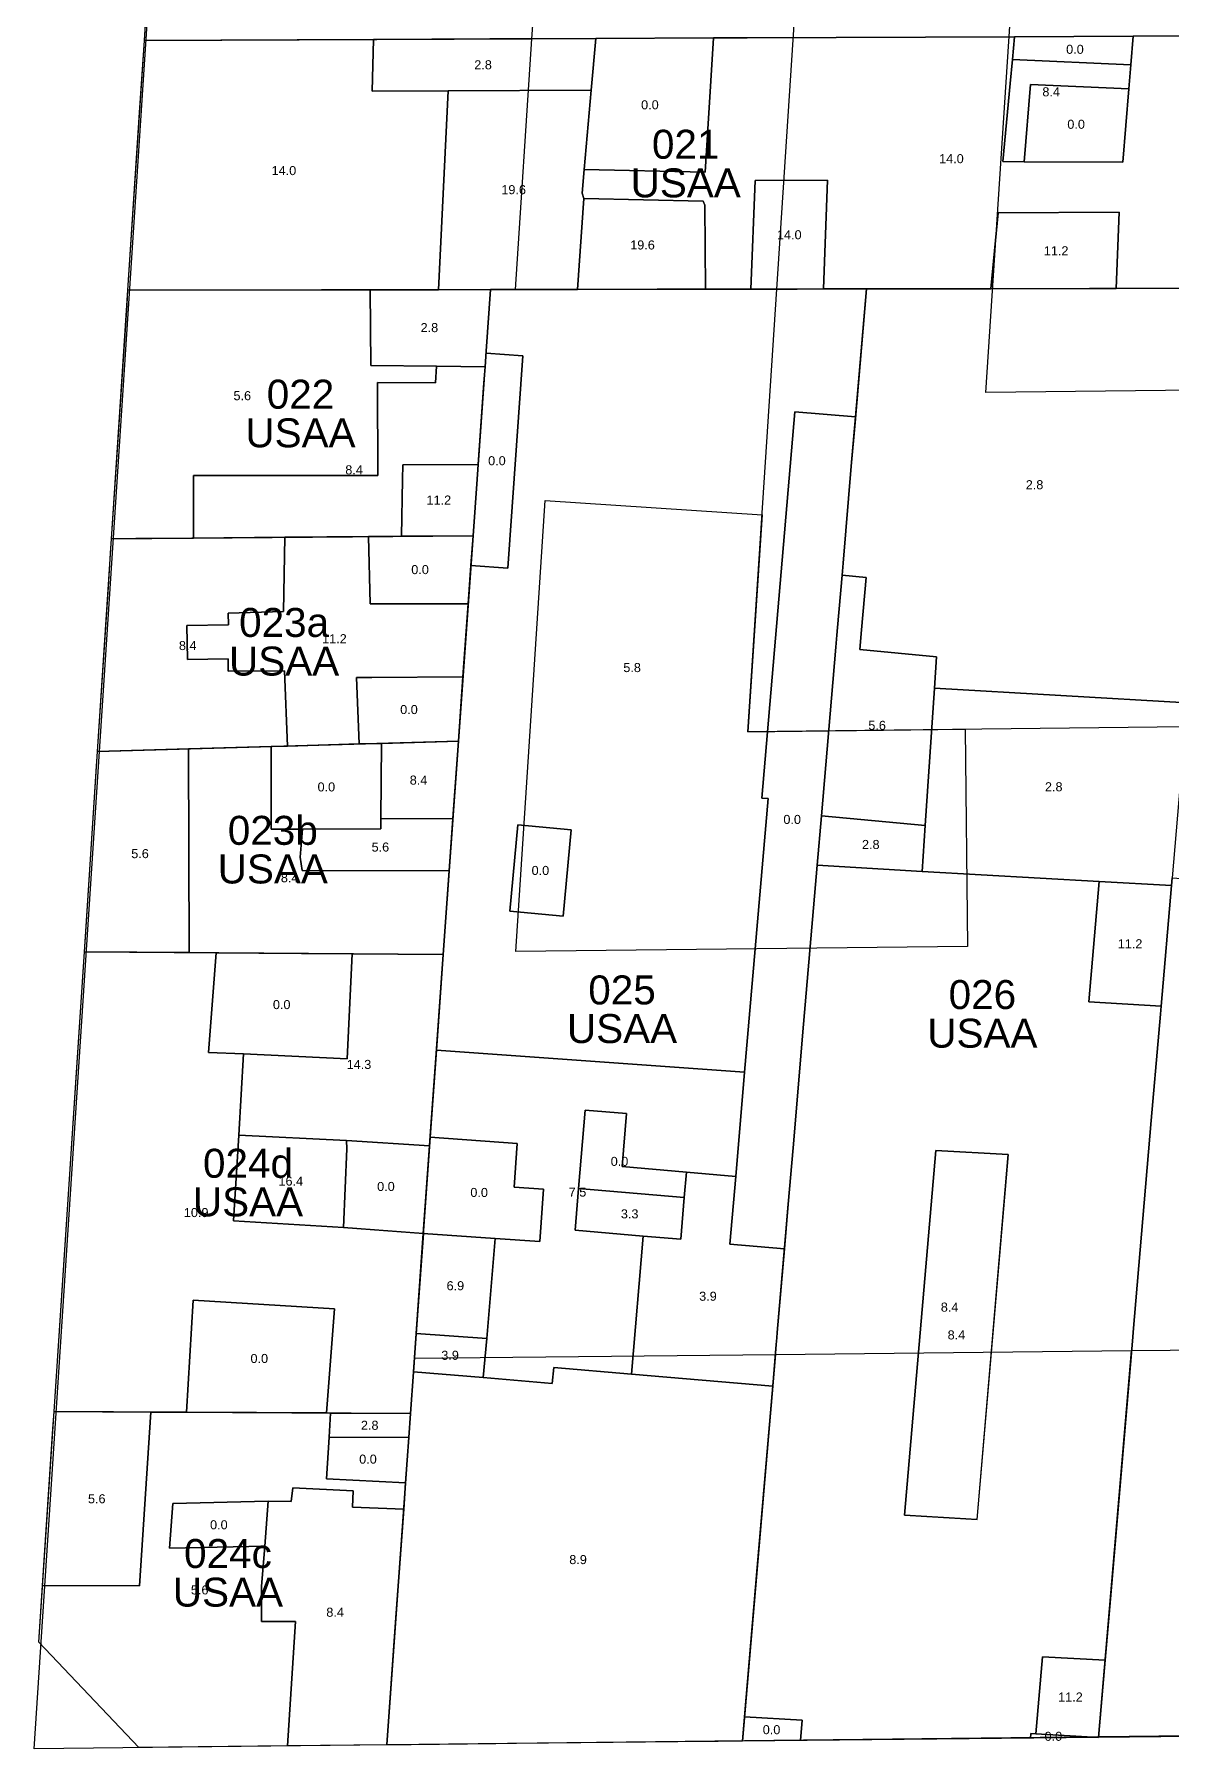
# Model space of a CAD drawing. Header units: metres. Extents: x 6369871 to 6369992, y 6169898 to 6170070.
# Drawn here: x 6369870.7 to 6369917.8, y 6169898.3 to 6169969.3 of the extents above; entities that cross this region are included whole.
import ezdxf
from ezdxf.enums import TextEntityAlignment as Align

# ---------------------------------------------------------------- set-up
doc = ezdxf.new("R2010")
doc.units = ezdxf.units.M
doc.linetypes.add('DASHED', pattern=[10, 5, -5])
for name, color, linetype, true_color in [('banda_minima', 1, 'Continuous', 0xe41a1c), ('ldf', 7, 'Continuous', 0x000000), ('lfi', 141, 'Continuous', 0x3579b1), ('lib', 2, 'Continuous', 0xffd306), ('manzanas', 250, 'Continuous', 0x404040), ('parcelas', 252, 'Continuous', 0x606060), ('parcelas_etiquetas', 252, 'Continuous', 0x606060), ('tejido', 8, 'Continuous', 0x808080), ('Tronera SI', 141, 'Continuous', 0x3579b1)]:
    doc.layers.add(name, color=color, linetype=linetype, true_color=true_color)
doc.styles.add('ArialBold', font='Arial.ttf')

msp = doc.modelspace()

# ---------------------------------------------------------------- linework, layer by layer
at = {"layer": 'banda_minima', "color": 1, "linetype": 'DASHED', "ltscale": 5}
for points in [[(6369891.334, 6169969.108), (6369875.295, 6169969.041), (6369876.66, 6169989.791), (6369892.693, 6169989.769), (6369891.334, 6169969.108)], [(6369874.612, 6169958.692), (6369875.295, 6169969.041), (6369891.333, 6169969.108), (6369890.649, 6169958.722), (6369874.612, 6169958.692)], [(6369873.934, 6169948.4), (6369874.612, 6169958.692), (6369889.631, 6169958.72), (6369888.905, 6169948.528), (6369873.934, 6169948.4)], [(6369873.354, 6169939.591), (6369873.934, 6169948.4), (6369888.905, 6169948.528), (6369888.299, 6169940.02), (6369873.354, 6169939.591)], [(6369872.808, 6169931.297), (6369873.354, 6169939.591), (6369888.299, 6169940.02), (6369887.669, 6169931.182), (6369872.808, 6169931.297)], [(6369871.553, 6169912.255), (6369872.808, 6169931.297), (6369887.669, 6169931.182), (6369886.316, 6169912.179), (6369871.553, 6169912.255)], [(6369885.339, 6169898.451), (6369886.479, 6169914.464), (6369901.43, 6169914.624), (6369900.061, 6169898.608), (6369885.339, 6169898.451)], [(6369914.814, 6169898.764), (6369900.061, 6169898.608), (6369901.43, 6169914.624), (6369916.184, 6169914.78), (6369914.814, 6169898.764)], [(6369914.814, 6169898.764), (6369916.184, 6169914.78), (6369924.193, 6169914.865), (6369922.542, 6169898.846), (6369914.814, 6169898.764)], [(6369870.925, 6169902.713), (6369871.553, 6169912.255), (6369886.316, 6169912.179), (6369885.339, 6169898.451), (6369875.059, 6169898.342), (6369870.925, 6169902.713)]]:
    msp.add_lwpolyline(points, dxfattribs=at)
at = {"layer": 'ldf'}
for points in [[(6369889.631, 6169958.72), (6369889.45, 6169956.174), (6369889.403, 6169955.522), (6369889.356, 6169954.852), (6369889.115, 6169951.47), (6369889.072, 6169950.87), (6369888.905, 6169948.528)], [(6369889.631, 6169958.72), (6369892.966, 6169958.726), (6369893.235, 6169958.726), (6369896.535, 6169958.732), (6369898.532, 6169958.736), (6369899.39, 6169958.737), (6369900.419, 6169958.739), (6369900.814, 6169958.74), (6369902.334, 6169958.742), (6369903.422, 6169958.745), (6369905.203, 6169958.748)], [(6369905.203, 6169958.748), (6369909.346, 6169958.755), (6369910.356, 6169958.757), (6369914.443, 6169958.765), (6369915.546, 6169958.767), (6369919.949, 6169958.775)], [(6369888.905, 6169948.528), (6369888.817, 6169947.289), (6369888.705, 6169945.712), (6369888.489, 6169942.679), (6369888.299, 6169940.02)], [(6369888.299, 6169940.02), (6369888.071, 6169936.811), (6369887.917, 6169934.651), (6369887.669, 6169931.182)], [(6369887.669, 6169931.182), (6369887.392, 6169927.284), (6369887.134, 6169923.67), (6369887.106, 6169923.266), (6369886.847, 6169919.636), (6369886.552, 6169915.493), (6369886.438, 6169913.881), (6369886.316, 6169912.179)]]:
    msp.add_lwpolyline(points, dxfattribs=at)
at = {"layer": 'lfi'}
msp.add_lwpolyline([(6369905.924, 6170026.399), (6369960.799, 6170022.316), (6369952.382, 6169940.995), (6369900.291, 6169940.412), (6369905.924, 6170026.399)], dxfattribs=at)
at = {"layer": 'lib'}
msp.add_lwpolyline([(6369913.899, 6170011.776), (6369950.483, 6170009.054), (6369944.871, 6169954.84), (6369910.144, 6169954.452), (6369913.899, 6170011.776)], dxfattribs=at)
at = {"layer": 'manzanas'}
msp.add_lwpolyline([(6369882, 6170070.267), (6369991.749, 6170062.101), (6369974.916, 6169899.46), (6369870.732, 6169898.294), (6369882, 6170070.267)], dxfattribs=at)
at = {"layer": 'parcelas'}
for points in [[(6369921.142, 6169972.715), (6369920.844, 6169969.232), (6369916.246, 6169969.212), (6369911.335, 6169969.192), (6369900.261, 6169969.145), (6369899.873, 6169969.144), (6369898.871, 6169969.14), (6369893.988, 6169969.119), (6369889.608, 6169969.101), (6369884.777, 6169969.081), (6369875.295, 6169969.041), (6369876.131, 6169981.763)], [(6369874.612, 6169958.692), (6369875.097, 6169966.049), (6369875.229, 6169968.044), (6369875.295, 6169969.041), (6369884.777, 6169969.081), (6369889.608, 6169969.101), (6369893.988, 6169969.119), (6369898.871, 6169969.14), (6369899.873, 6169969.144), (6369900.261, 6169969.145), (6369911.335, 6169969.192), (6369916.246, 6169969.212), (6369920.844, 6169969.232)], [(6369873.934, 6169948.4), (6369873.974, 6169949.001), (6369874.573, 6169958.092), (6369874.612, 6169958.692), (6369884.65, 6169958.711), (6369887.482, 6169958.716), (6369889.631, 6169958.72), (6369889.45, 6169956.174), (6369889.403, 6169955.522), (6369889.356, 6169954.852), (6369889.115, 6169951.47), (6369889.072, 6169950.87), (6369888.905, 6169948.528), (6369885.946, 6169948.503), (6369884.575, 6169948.491), (6369881.105, 6169948.461), (6369877.324, 6169948.429), (6369874.938, 6169948.409), (6369873.934, 6169948.4)], [(6369919.949, 6169958.775), (6369915.546, 6169958.767), (6369914.443, 6169958.765), (6369910.356, 6169958.757), (6369909.346, 6169958.755), (6369905.203, 6169958.748), (6369903.422, 6169958.745), (6369902.334, 6169958.742), (6369900.814, 6169958.74), (6369900.419, 6169958.739), (6369899.39, 6169958.737), (6369898.532, 6169958.736), (6369896.535, 6169958.732), (6369893.235, 6169958.726), (6369892.966, 6169958.726), (6369889.631, 6169958.72), (6369887.482, 6169958.716), (6369884.65, 6169958.711), (6369874.612, 6169958.692)], [(6369885.339, 6169898.451), (6369885.701, 6169903.541), (6369886.034, 6169908.216), (6369886.112, 6169909.306), (6369886.245, 6169911.179), (6369886.316, 6169912.179), (6369886.438, 6169913.881), (6369886.552, 6169915.493), (6369886.847, 6169919.636), (6369887.106, 6169923.266), (6369887.134, 6169923.67), (6369887.392, 6169927.284), (6369887.669, 6169931.182), (6369887.917, 6169934.651), (6369888.071, 6169936.811), (6369888.299, 6169940.02), (6369888.489, 6169942.679), (6369888.705, 6169945.712), (6369888.817, 6169947.289), (6369888.905, 6169948.528), (6369889.072, 6169950.87), (6369889.115, 6169951.47), (6369889.356, 6169954.852), (6369889.403, 6169955.522), (6369889.45, 6169956.174), (6369889.631, 6169958.72), (6369892.966, 6169958.726), (6369893.235, 6169958.726), (6369896.535, 6169958.732), (6369898.532, 6169958.736), (6369899.39, 6169958.737), (6369900.419, 6169958.739), (6369900.814, 6169958.74), (6369902.334, 6169958.742), (6369903.422, 6169958.745), (6369905.203, 6169958.748), (6369904.73, 6169953.211), (6369904.575, 6169951.408), (6369904.232, 6169947.395), (6369904.19, 6169946.896), (6369904.005, 6169944.73), (6369903.977, 6169944.405), (6369903.934, 6169943.908), (6369903.338, 6169936.931), (6369903.163, 6169934.877), (6369902.6, 6169928.298), (6369902.162, 6169923.174), (6369901.962, 6169920.84), (6369901.851, 6169919.536), (6369901.508, 6169915.525), (6369901.489, 6169915.306), (6369901.465, 6169915.027), (6369901.361, 6169913.806), (6369900.676, 6169905.803), (6369900.147, 6169899.61), (6369900.061, 6169898.608), (6369899.056, 6169898.598), (6369895.54, 6169898.56), (6369891.566, 6169898.517), (6369889.855, 6169898.499), (6369886.342, 6169898.461), (6369885.339, 6169898.451)], [(6369912, 6169898.734), (6369902.473, 6169898.634), (6369900.061, 6169898.608), (6369900.147, 6169899.61), (6369900.676, 6169905.803), (6369901.361, 6169913.806), (6369901.465, 6169915.027), (6369901.489, 6169915.306), (6369901.508, 6169915.525), (6369901.851, 6169919.536), (6369901.962, 6169920.84), (6369902.162, 6169923.174), (6369902.6, 6169928.298), (6369903.163, 6169934.877), (6369903.338, 6169936.931), (6369903.934, 6169943.908), (6369903.977, 6169944.405), (6369904.005, 6169944.73), (6369904.19, 6169946.896), (6369904.232, 6169947.395), (6369904.575, 6169951.408), (6369904.73, 6169953.211), (6369905.203, 6169958.748), (6369909.346, 6169958.755), (6369910.356, 6169958.757), (6369914.443, 6169958.765), (6369915.546, 6169958.767), (6369919.949, 6169958.775)], [(6369873.354, 6169939.591), (6369873.393, 6169940.192), (6369873.802, 6169946.399), (6369873.895, 6169947.799), (6369873.934, 6169948.4), (6369874.938, 6169948.409), (6369877.324, 6169948.429), (6369881.105, 6169948.461), (6369884.575, 6169948.491), (6369885.946, 6169948.503), (6369888.905, 6169948.528), (6369888.817, 6169947.289), (6369888.705, 6169945.712), (6369888.489, 6169942.679), (6369888.299, 6169940.02), (6369885.11, 6169939.928), (6369884.19, 6169939.902), (6369881.22, 6169939.817), (6369880.54, 6169939.797), (6369877.121, 6169939.699), (6369873.354, 6169939.591)], [(6369872.808, 6169931.297), (6369872.847, 6169931.897), (6369873.315, 6169938.989), (6369873.354, 6169939.591), (6369877.121, 6169939.699), (6369880.54, 6169939.797), (6369881.22, 6169939.817), (6369884.19, 6169939.902), (6369885.11, 6169939.928), (6369888.299, 6169940.02), (6369888.071, 6169936.811), (6369887.917, 6169934.651), (6369887.669, 6169931.182), (6369883.906, 6169931.211), (6369881.806, 6169931.228), (6369878.264, 6169931.255), (6369877.154, 6169931.263), (6369872.808, 6169931.297)], [(6369917.86, 6169934.359), (6369917.832, 6169934.035), (6369917.406, 6169929.05), (6369917.377, 6169928.718), (6369917.309, 6169927.923), (6369917, 6169924.314), (6369916.25, 6169915.548), (6369916.232, 6169915.34), (6369915.305, 6169904.504), (6369915.087, 6169901.955), (6369914.814, 6169898.764), (6369912, 6169898.734)], [(6369914.814, 6169898.764), (6369915.087, 6169901.955), (6369915.305, 6169904.504), (6369916.232, 6169915.34), (6369916.25, 6169915.548), (6369917, 6169924.314), (6369917.309, 6169927.923), (6369917.377, 6169928.718), (6369917.406, 6169929.05), (6369917.832, 6169934.035), (6369917.86, 6169934.359), (6369922.306, 6169934.046), (6369922.849, 6169934.008), (6369926.142, 6169933.776), (6369925.23, 6169924.923), (6369924.423, 6169917.096), (6369922.542, 6169898.846), (6369914.814, 6169898.764)], [(6369871.553, 6169912.255), (6369871.882, 6169917.255), (6369872.478, 6169926.299), (6369872.808, 6169931.297), (6369877.154, 6169931.263), (6369878.264, 6169931.255), (6369881.806, 6169931.228), (6369883.906, 6169931.211), (6369887.669, 6169931.182), (6369887.392, 6169927.284), (6369887.134, 6169923.67), (6369887.106, 6169923.266), (6369886.847, 6169919.636), (6369886.552, 6169915.493), (6369886.438, 6169913.881), (6369886.316, 6169912.179), (6369883.002, 6169912.196), (6369882.833, 6169912.197), (6369877.037, 6169912.227), (6369875.561, 6169912.234), (6369871.553, 6169912.255)], [(6369871.079, 6169905.056), (6369871.506, 6169911.544), (6369871.553, 6169912.255), (6369875.561, 6169912.234), (6369877.037, 6169912.227), (6369882.833, 6169912.197), (6369883.002, 6169912.196), (6369886.316, 6169912.179), (6369886.245, 6169911.179), (6369886.112, 6169909.306), (6369886.034, 6169908.216), (6369885.701, 6169903.541), (6369885.339, 6169898.451), (6369881.22, 6169898.407), (6369875.059, 6169898.342), (6369870.925, 6169902.713), (6369871.079, 6169905.056)]]:
    msp.add_lwpolyline(points, dxfattribs=at)
at = {"layer": 'tejido'}
for points in [[(6369921.142, 6169972.715), (6369920.844, 6169969.232), (6369916.246, 6169969.212), (6369911.335, 6169969.192), (6369900.261, 6169969.145), (6369899.873, 6169969.144), (6369898.871, 6169969.14), (6369893.988, 6169969.119), (6369889.608, 6169969.101), (6369884.777, 6169969.081), (6369875.295, 6169969.041), (6369876.131, 6169981.764)], [(6369919.949, 6169958.775), (6369915.546, 6169958.767), (6369915.675, 6169961.922), (6369910.654, 6169961.898), (6369910.356, 6169958.757), (6369909.346, 6169958.755), (6369905.203, 6169958.748), (6369903.422, 6169958.745), (6369903.591, 6169963.246), (6369900.589, 6169963.24), (6369900.419, 6169958.739), (6369899.39, 6169958.737), (6369898.532, 6169958.736), (6369898.511, 6169962.212), (6369898.443, 6169962.384), (6369893.493, 6169962.499), (6369893.427, 6169962.72), (6369893.514, 6169963.7), (6369898.52, 6169963.583), (6369898.871, 6169969.14), (6369899.873, 6169969.144), (6369900.261, 6169969.145), (6369911.335, 6169969.192)], [(6369911.335, 6169969.192), (6369911.248, 6169968.254), (6369911.155, 6169967.257), (6369910.853, 6169964.021), (6369911.739, 6169964.016), (6369915.815, 6169963.994), (6369916.066, 6169967.035), (6369916.149, 6169968.033), (6369916.246, 6169969.212), (6369920.844, 6169969.232)], [(6369916.246, 6169969.212), (6369916.149, 6169968.033), (6369911.248, 6169968.254), (6369911.335, 6169969.192), (6369916.246, 6169969.212)], [(6369884.777, 6169969.081), (6369884.728, 6169966.933), (6369887.87, 6169966.948), (6369887.482, 6169958.716), (6369884.65, 6169958.711), (6369874.612, 6169958.692), (6369875.097, 6169966.049), (6369875.229, 6169968.044), (6369875.295, 6169969.041), (6369884.777, 6169969.081)], [(6369893.988, 6169969.119), (6369893.8, 6169966.975), (6369887.87, 6169966.948), (6369884.728, 6169966.933), (6369884.777, 6169969.081), (6369889.608, 6169969.101), (6369893.988, 6169969.119)], [(6369898.871, 6169969.14), (6369898.52, 6169963.583), (6369893.514, 6169963.7), (6369893.8, 6169966.975), (6369893.988, 6169969.119), (6369898.871, 6169969.14)], [(6369916.149, 6169968.033), (6369916.066, 6169967.035), (6369911.993, 6169967.219), (6369911.739, 6169964.016), (6369910.853, 6169964.021), (6369911.155, 6169967.257), (6369911.248, 6169968.254), (6369916.149, 6169968.033)], [(6369916.066, 6169967.035), (6369915.815, 6169963.994), (6369911.739, 6169964.016), (6369911.993, 6169967.219), (6369916.066, 6169967.035)], [(6369893.8, 6169966.975), (6369893.514, 6169963.7), (6369893.427, 6169962.72), (6369893.493, 6169962.499), (6369893.235, 6169958.726), (6369892.966, 6169958.726), (6369889.631, 6169958.72), (6369887.482, 6169958.716), (6369887.87, 6169966.948), (6369893.8, 6169966.975)], [(6369903.422, 6169958.745), (6369902.334, 6169958.742), (6369900.814, 6169958.74), (6369900.419, 6169958.739), (6369900.589, 6169963.24), (6369903.591, 6169963.246), (6369903.422, 6169958.745)], [(6369898.532, 6169958.736), (6369896.535, 6169958.732), (6369893.235, 6169958.726), (6369893.493, 6169962.499), (6369898.443, 6169962.384), (6369898.511, 6169962.212), (6369898.532, 6169958.736)], [(6369915.546, 6169958.767), (6369914.443, 6169958.765), (6369910.356, 6169958.757), (6369910.654, 6169961.898), (6369915.675, 6169961.922), (6369915.546, 6169958.767)], [(6369884.65, 6169958.711), (6369884.674, 6169955.576), (6369887.399, 6169955.545), (6369887.351, 6169954.863), (6369884.943, 6169954.876), (6369884.966, 6169951.018), (6369877.322, 6169951.017), (6369877.324, 6169948.429), (6369874.938, 6169948.409), (6369873.934, 6169948.4), (6369873.974, 6169949.001), (6369874.573, 6169958.092), (6369874.612, 6169958.692), (6369884.65, 6169958.711)], [(6369887.482, 6169958.716), (6369889.631, 6169958.72), (6369889.45, 6169956.174), (6369889.403, 6169955.522), (6369887.399, 6169955.545), (6369884.674, 6169955.576), (6369884.65, 6169958.711), (6369887.482, 6169958.716)], [(6369905.203, 6169958.748), (6369904.751, 6169953.449), (6369902.24, 6169953.663), (6369900.873, 6169937.663), (6369901.124, 6169937.641), (6369900.155, 6169926.309), (6369887.387, 6169927.218), (6369887.669, 6169931.182), (6369887.917, 6169934.651), (6369888.071, 6169936.812), (6369888.299, 6169940.02), (6369888.489, 6169942.679), (6369888.705, 6169945.713), (6369888.817, 6169947.289), (6369890.347, 6169947.18), (6369890.973, 6169955.979), (6369889.443, 6169956.087), (6369889.45, 6169956.174), (6369889.631, 6169958.72), (6369892.966, 6169958.726), (6369893.235, 6169958.726), (6369896.535, 6169958.732), (6369898.532, 6169958.736), (6369899.39, 6169958.737), (6369900.419, 6169958.739), (6369900.814, 6169958.74), (6369902.334, 6169958.742), (6369903.422, 6169958.745), (6369905.203, 6169958.748)], [(6369910.356, 6169958.758), (6369914.443, 6169958.765), (6369915.546, 6169958.767), (6369919.949, 6169958.775), (6369919.884, 6169958.005), (6369919.472, 6169953.193), (6369919.388, 6169952.201), (6369918.481, 6169941.612), (6369908.017, 6169942.212), (6369908.104, 6169943.514), (6369904.931, 6169943.813), (6369905.001, 6169944.632), (6369905.185, 6169946.803), (6369904.19, 6169946.896), (6369904.233, 6169947.395), (6369904.575, 6169951.408), (6369904.751, 6169953.449), (6369905.203, 6169958.748), (6369909.346, 6169958.755), (6369910.356, 6169958.758)], [(6369888.817, 6169947.289), (6369888.905, 6169948.528), (6369889.072, 6169950.87), (6369889.115, 6169951.47), (6369889.356, 6169954.852), (6369889.403, 6169955.522), (6369889.443, 6169956.088), (6369890.972, 6169955.979), (6369890.346, 6169947.18), (6369888.817, 6169947.289)], [(6369889.403, 6169955.522), (6369889.356, 6169954.852), (6369889.115, 6169951.47), (6369885.993, 6169951.457), (6369885.984, 6169950.858), (6369885.946, 6169948.503), (6369884.575, 6169948.491), (6369881.105, 6169948.461), (6369877.324, 6169948.429), (6369877.322, 6169951.017), (6369884.966, 6169951.018), (6369884.943, 6169954.876), (6369887.351, 6169954.863), (6369887.399, 6169955.545), (6369889.403, 6169955.522)], [(6369904.751, 6169953.449), (6369904.575, 6169951.408), (6369904.233, 6169947.395), (6369904.19, 6169946.896), (6369904.005, 6169944.73), (6369903.977, 6169944.406), (6369903.934, 6169943.908), (6369903.338, 6169936.931), (6369903.163, 6169934.877), (6369902.6, 6169928.299), (6369902.162, 6169923.175), (6369901.962, 6169920.84), (6369901.805, 6169918.996), (6369899.547, 6169919.189), (6369899.787, 6169921.996), (6369900.155, 6169926.309), (6369901.124, 6169937.641), (6369900.873, 6169937.663), (6369902.24, 6169953.663), (6369904.751, 6169953.449)], [(6369889.115, 6169951.47), (6369889.072, 6169950.87), (6369888.905, 6169948.528), (6369885.946, 6169948.503), (6369885.984, 6169950.858), (6369885.993, 6169951.457), (6369889.115, 6169951.47)], [(6369877.324, 6169948.429), (6369881.105, 6169948.461), (6369881.054, 6169945.392), (6369878.76, 6169945.32), (6369878.777, 6169944.84), (6369877.047, 6169944.805), (6369877.077, 6169943.405), (6369878.757, 6169943.429), (6369878.764, 6169942.919), (6369881.1, 6169942.934), (6369881.22, 6169939.817), (6369880.54, 6169939.797), (6369877.121, 6169939.699), (6369873.354, 6169939.591), (6369873.393, 6169940.192), (6369873.802, 6169946.399), (6369873.895, 6169947.799), (6369873.934, 6169948.4), (6369874.938, 6169948.409), (6369877.324, 6169948.429)], [(6369884.575, 6169948.491), (6369884.645, 6169945.706), (6369888.705, 6169945.712), (6369888.489, 6169942.679), (6369884.72, 6169942.656), (6369884.08, 6169942.656), (6369884.19, 6169939.902), (6369881.22, 6169939.817), (6369881.1, 6169942.934), (6369878.764, 6169942.919), (6369878.757, 6169943.429), (6369877.077, 6169943.405), (6369877.047, 6169944.805), (6369878.777, 6169944.84), (6369878.76, 6169945.32), (6369881.054, 6169945.392), (6369881.105, 6169948.461), (6369884.575, 6169948.491)], [(6369885.946, 6169948.503), (6369888.905, 6169948.528), (6369888.817, 6169947.289), (6369888.705, 6169945.712), (6369884.645, 6169945.706), (6369884.575, 6169948.491), (6369885.946, 6169948.503)], [(6369908.017, 6169942.212), (6369907.636, 6169936.526), (6369903.338, 6169936.931), (6369903.934, 6169943.908), (6369903.977, 6169944.405), (6369904.005, 6169944.73), (6369904.19, 6169946.896), (6369905.185, 6169946.803), (6369905.001, 6169944.632), (6369904.931, 6169943.813), (6369908.104, 6169943.514), (6369908.017, 6169942.212)], [(6369888.489, 6169942.679), (6369888.299, 6169940.02), (6369885.11, 6169939.928), (6369884.19, 6169939.902), (6369884.08, 6169942.656), (6369884.72, 6169942.656), (6369888.489, 6169942.679)], [(6369918.481, 6169941.612), (6369918.457, 6169941.335), (6369917.86, 6169934.359), (6369917.832, 6169934.035), (6369914.835, 6169934.207), (6369907.509, 6169934.628), (6369907.636, 6169936.526), (6369908.017, 6169942.212), (6369918.481, 6169941.612)], [(6369877.154, 6169931.263), (6369872.808, 6169931.297), (6369872.847, 6169931.897), (6369873.315, 6169938.989), (6369873.354, 6169939.591), (6369877.121, 6169939.699), (6369877.154, 6169931.263)], [(6369881.84, 6169936.378), (6369881.752, 6169935.21), (6369881.829, 6169934.661), (6369887.917, 6169934.651), (6369887.669, 6169931.182), (6369883.906, 6169931.211), (6369881.806, 6169931.228), (6369878.264, 6169931.255), (6369877.154, 6169931.263), (6369877.121, 6169939.699), (6369880.54, 6169939.797), (6369880.54, 6169936.373), (6369881.84, 6169936.378)], [(6369885.084, 6169936.799), (6369885.081, 6169936.389), (6369881.84, 6169936.378), (6369880.54, 6169936.373), (6369880.54, 6169939.797), (6369881.22, 6169939.817), (6369884.19, 6169939.902), (6369885.11, 6169939.928), (6369885.084, 6169936.799)], [(6369888.071, 6169936.811), (6369885.084, 6169936.799), (6369885.11, 6169939.928), (6369888.299, 6169940.02), (6369888.071, 6169936.811)], [(6369888.071, 6169936.811), (6369887.917, 6169934.651), (6369881.829, 6169934.661), (6369881.752, 6169935.21), (6369881.84, 6169936.378), (6369885.081, 6169936.389), (6369885.084, 6169936.799), (6369888.071, 6169936.811)], [(6369892.966, 6169936.347), (6369890.759, 6169936.552), (6369890.427, 6169932.984), (6369892.634, 6169932.778), (6369892.966, 6169936.347)], [(6369892.966, 6169936.347), (6369892.634, 6169932.778), (6369890.427, 6169932.984), (6369890.759, 6169936.552), (6369892.966, 6169936.347)], [(6369907.636, 6169936.526), (6369907.509, 6169934.628), (6369903.163, 6169934.877), (6369903.338, 6169936.931), (6369907.636, 6169936.526)], [(6369907.509, 6169934.628), (6369914.835, 6169934.207), (6369914.409, 6169929.222), (6369917.406, 6169929.05), (6369917.377, 6169928.718), (6369917.309, 6169927.923), (6369917, 6169924.314), (6369916.25, 6169915.548), (6369916.232, 6169915.34), (6369915.305, 6169904.504), (6369915.298, 6169904.423), (6369915.087, 6169901.955), (6369912.49, 6169902.105), (6369912.217, 6169898.915), (6369912.017, 6169898.926), (6369912, 6169898.735), (6369902.473, 6169898.634), (6369902.545, 6169899.472), (6369900.147, 6169899.61), (6369900.676, 6169905.804), (6369901.318, 6169913.309), (6369901.465, 6169915.027), (6369901.489, 6169915.306), (6369901.508, 6169915.525), (6369901.805, 6169918.996), (6369901.962, 6169920.84), (6369902.162, 6169923.175), (6369902.6, 6169928.299), (6369903.163, 6169934.877), (6369907.509, 6169934.628)], [(6369922.849, 6169934.008), (6369926.142, 6169933.776), (6369925.23, 6169924.923), (6369924.423, 6169917.096), (6369922.542, 6169898.846), (6369914.814, 6169898.764), (6369915.087, 6169901.955), (6369915.298, 6169904.423), (6369915.305, 6169904.504), (6369916.232, 6169915.34), (6369916.25, 6169915.548), (6369917, 6169924.314), (6369917.309, 6169927.923), (6369917.377, 6169928.718), (6369917.406, 6169929.05), (6369917.832, 6169934.035), (6369917.86, 6169934.359), (6369922.306, 6169934.046), (6369922.849, 6169934.008)], [(6369917.832, 6169934.035), (6369917.406, 6169929.05), (6369914.409, 6169929.222), (6369914.835, 6169934.207), (6369917.832, 6169934.035)], [(6369886.848, 6169919.636), (6369886.552, 6169915.493), (6369886.438, 6169913.881), (6369886.316, 6169912.179), (6369883.002, 6169912.196), (6369882.833, 6169912.197), (6369883.169, 6169916.505), (6369877.314, 6169916.868), (6369877.037, 6169912.227), (6369875.561, 6169912.234), (6369871.553, 6169912.255), (6369871.882, 6169917.255), (6369872.478, 6169926.299), (6369872.808, 6169931.297), (6369877.154, 6169931.263), (6369878.264, 6169931.255), (6369877.954, 6169927.129), (6369879.404, 6169927.074), (6369879.199, 6169923.699), (6369878.984, 6169920.155), (6369883.54, 6169919.884), (6369886.848, 6169919.636)], [(6369883.906, 6169931.211), (6369883.699, 6169926.866), (6369879.404, 6169927.074), (6369877.954, 6169927.129), (6369878.264, 6169931.254), (6369881.806, 6169931.228), (6369883.906, 6169931.211)], [(6369887.669, 6169931.182), (6369887.387, 6169927.218), (6369887.131, 6169923.616), (6369887.106, 6169923.266), (6369883.658, 6169923.484), (6369879.199, 6169923.7), (6369879.404, 6169927.074), (6369883.699, 6169926.866), (6369883.906, 6169931.211), (6369887.669, 6169931.182)], [(6369889.332, 6169913.661), (6369889.471, 6169915.285), (6369889.824, 6169919.425), (6369891.676, 6169919.293), (6369891.83, 6169921.465), (6369890.605, 6169921.552), (6369890.734, 6169923.36), (6369887.131, 6169923.616), (6369887.387, 6169927.218), (6369900.156, 6169926.309), (6369899.787, 6169921.996), (6369897.746, 6169922.17), (6369895.08, 6169922.398), (6369895.268, 6169924.596), (6369893.556, 6169924.743), (6369893.278, 6169921.498), (6369893.13, 6169919.765), (6369895.959, 6169919.523), (6369895.471, 6169913.809), (6369892.247, 6169914.085), (6369892.19, 6169913.417), (6369889.332, 6169913.661)], [(6369897.657, 6169921.123), (6369893.278, 6169921.498), (6369893.556, 6169924.743), (6369895.268, 6169924.596), (6369895.08, 6169922.398), (6369897.746, 6169922.17), (6369897.657, 6169921.123)], [(6369883.658, 6169923.484), (6369883.673, 6169923.134), (6369883.54, 6169919.884), (6369878.984, 6169920.155), (6369879.199, 6169923.7), (6369883.658, 6169923.484)], [(6369887.106, 6169923.266), (6369886.847, 6169919.636), (6369883.54, 6169919.884), (6369883.673, 6169923.134), (6369883.658, 6169923.484), (6369887.106, 6169923.266)], [(6369886.847, 6169919.636), (6369887.106, 6169923.266), (6369887.13, 6169923.616), (6369890.734, 6169923.36), (6369890.605, 6169921.552), (6369891.83, 6169921.465), (6369891.676, 6169919.293), (6369889.824, 6169919.424), (6369886.847, 6169919.636)], [(6369906.783, 6169907.96), (6369909.781, 6169907.788), (6369911.073, 6169922.903), (6369908.076, 6169923.074), (6369906.783, 6169907.96)], [(6369911.073, 6169922.903), (6369909.78, 6169907.788), (6369906.783, 6169907.96), (6369908.076, 6169923.074), (6369911.073, 6169922.903)], [(6369895.959, 6169919.523), (6369897.509, 6169919.391), (6369897.657, 6169921.123), (6369897.746, 6169922.17), (6369899.787, 6169921.996), (6369899.547, 6169919.189), (6369901.805, 6169918.996), (6369901.508, 6169915.525), (6369901.489, 6169915.306), (6369901.465, 6169915.027), (6369901.318, 6169913.309), (6369895.471, 6169913.809), (6369895.959, 6169919.523)], [(6369897.657, 6169921.123), (6369897.509, 6169919.391), (6369895.959, 6169919.523), (6369893.13, 6169919.765), (6369893.278, 6169921.498), (6369897.657, 6169921.123)], [(6369889.824, 6169919.424), (6369889.471, 6169915.285), (6369886.553, 6169915.493), (6369886.847, 6169919.636), (6369889.824, 6169919.424)], [(6369882.833, 6169912.197), (6369877.037, 6169912.227), (6369877.314, 6169916.868), (6369883.169, 6169916.505), (6369882.833, 6169912.197)], [(6369889.471, 6169915.285), (6369889.332, 6169913.661), (6369886.44, 6169913.908), (6369886.553, 6169915.493), (6369889.471, 6169915.285)], [(6369901.318, 6169913.309), (6369900.677, 6169905.803), (6369900.147, 6169899.61), (6369900.062, 6169898.608), (6369899.056, 6169898.598), (6369895.54, 6169898.56), (6369891.566, 6169898.517), (6369889.855, 6169898.499), (6369886.342, 6169898.461), (6369885.339, 6169898.451), (6369885.702, 6169903.541), (6369886.034, 6169908.216), (6369886.112, 6169909.306), (6369886.245, 6169911.179), (6369886.316, 6169912.179), (6369886.438, 6169913.881), (6369886.44, 6169913.908), (6369889.332, 6169913.661), (6369892.19, 6169913.417), (6369892.247, 6169914.084), (6369895.471, 6169913.809), (6369901.318, 6169913.309)], [(6369877.037, 6169912.227), (6369882.833, 6169912.197), (6369883.002, 6169912.196), (6369882.94, 6169911.196), (6369882.831, 6169909.468), (6369886.112, 6169909.306), (6369886.034, 6169908.216), (6369883.908, 6169908.293), (6369883.938, 6169908.974), (6369881.436, 6169909.098), (6369881.374, 6169908.536), (6369880.423, 6169908.543), (6369876.473, 6169908.455), (6369876.337, 6169906.593), (6369880.279, 6169906.68), (6369880.149, 6169905.009), (6369880.145, 6169903.567), (6369881.556, 6169903.56), (6369881.22, 6169898.407), (6369875.06, 6169898.342), (6369870.925, 6169902.713), (6369871.079, 6169905.056), (6369875.087, 6169905.035), (6369875.561, 6169912.234), (6369877.037, 6169912.227)], [(6369875.561, 6169912.234), (6369875.087, 6169905.035), (6369871.079, 6169905.056), (6369871.506, 6169911.544), (6369871.553, 6169912.255), (6369875.561, 6169912.234)], [(6369886.316, 6169912.179), (6369886.245, 6169911.179), (6369882.94, 6169911.196), (6369883.002, 6169912.196), (6369886.316, 6169912.179)], [(6369886.245, 6169911.179), (6369886.112, 6169909.306), (6369882.831, 6169909.468), (6369882.94, 6169911.196), (6369886.245, 6169911.179)], [(6369886.034, 6169908.216), (6369885.701, 6169903.541), (6369885.339, 6169898.451), (6369881.22, 6169898.407), (6369881.556, 6169903.56), (6369880.145, 6169903.567), (6369880.149, 6169905.009), (6369880.279, 6169906.68), (6369880.423, 6169908.543), (6369881.374, 6169908.536), (6369881.436, 6169909.098), (6369883.938, 6169908.974), (6369883.908, 6169908.293), (6369886.034, 6169908.216)], [(6369880.279, 6169906.68), (6369876.337, 6169906.593), (6369876.473, 6169908.455), (6369880.423, 6169908.543), (6369880.279, 6169906.68)], [(6369915.087, 6169901.955), (6369914.814, 6169898.764), (6369912.217, 6169898.915), (6369912.49, 6169902.105), (6369915.087, 6169901.955)], [(6369902.473, 6169898.634), (6369900.061, 6169898.608), (6369900.147, 6169899.61), (6369902.545, 6169899.472), (6369902.473, 6169898.634)], [(6369912.217, 6169898.915), (6369914.814, 6169898.764), (6369912, 6169898.734), (6369912.017, 6169898.926), (6369912.217, 6169898.915)]]:
    msp.add_lwpolyline(points, dxfattribs=at)
at = {"layer": 'Tronera SI'}
msp.add_lwpolyline([(6369900.291, 6169940.412), (6369909.29, 6169940.513), (6369909.391, 6169931.513), (6369890.675, 6169931.304), (6369891.898, 6169949.981), (6369900.879, 6169949.393), (6369900.291, 6169940.412)], dxfattribs=at)

# ---------------------------------------------------------------- texts
at = {"layer": 'parcelas_etiquetas', "color": 252, "style": 'ArialBold'}
for s, p in [('021', (6369897.715, 6169964.739)), ('USAA', (6369897.715, 6169963.139)), ('022', (6369881.759, 6169954.388)), ('USAA', (6369881.759, 6169952.788)), ('023a', (6369881.08, 6169944.936)), ('USAA', (6369881.08, 6169943.336)), ('023b', (6369880.612, 6169936.326)), ('USAA', (6369880.612, 6169934.726)), ('025', (6369895.078, 6169929.717)), ('026', (6369910.004, 6169929.526)), ('USAA', (6369895.078, 6169928.117)), ('USAA', (6369910.004, 6169927.926)), ('024d', (6369879.585, 6169922.539)), ('USAA', (6369879.585, 6169920.939)), ('024c', (6369878.754, 6169906.378)), ('USAA', (6369878.754, 6169904.778))]:
    msp.add_text(s, height=1.2, dxfattribs=at).set_placement(p, align=Align.MIDDLE_CENTER)
at = {"layer": 'tejido', "color": 8, "style": 'ArialBold'}
for s, p in [('0.0', (6369913.838, 6169968.671)), ('2.8', (6369889.322, 6169968.03)), ('8.4', (6369912.852, 6169966.911)), ('0.0', (6369896.232, 6169966.373)), ('0.0', (6369913.886, 6169965.567)), ('14.0', (6369908.721, 6169964.142)), ('14.0', (6369881.072, 6169963.648)), ('19.6', (6369890.588, 6169962.858)), ('19.6', (6369895.926, 6169960.569)), ('14.0', (6369902.005, 6169960.992)), ('11.2', (6369913.059, 6169960.327)), ('2.8', (6369887.098, 6169957.146)), ('5.6', (6369879.348, 6169954.327)), ('8.4', (6369883.979, 6169951.256)), ('0.0', (6369889.895, 6169951.633)), ('2.8', (6369912.164, 6169950.639)), ('11.2', (6369887.489, 6169950.003)), ('0.0', (6369886.712, 6169947.124)), ('11.2', (6369883.165, 6169944.262)), ('8.4', (6369877.088, 6169943.979)), ('5.8', (6369895.495, 6169943.067)), ('0.0', (6369886.252, 6169941.329)), ('5.6', (6369905.643, 6169940.674)), ('0.0', (6369882.83, 6169938.124)), ('8.4', (6369886.648, 6169938.407)), ('2.8', (6369912.96, 6169938.13)), ('0.0', (6369902.125, 6169936.778)), ('5.6', (6369885.068, 6169935.634)), ('2.8', (6369905.382, 6169935.741)), ('5.6', (6369875.112, 6169935.362)), ('8.4', (6369881.31, 6169934.364)), ('0.0', (6369891.696, 6169934.665)), ('11.2', (6369916.121, 6169931.629)), ('0.0', (6369880.98, 6169929.11)), ('14.3', (6369884.181, 6169926.632)), ('0.0', (6369894.974, 6169922.617)), ('16.4', (6369881.357, 6169921.8)), ('0.0', (6369885.298, 6169921.578)), ('0.0', (6369889.158, 6169921.33)), ('7.5', (6369893.233, 6169921.346)), ('10.9', (6369877.438, 6169920.498)), ('3.3', (6369895.394, 6169920.444)), ('6.9', (6369888.174, 6169917.467)), ('3.9', (6369898.637, 6169917.033)), ('8.4', (6369908.646, 6169916.581)), ('8.4', (6369908.928, 6169915.431)), ('0.0', (6369880.052, 6169914.455)), ('3.9', (6369887.955, 6169914.587)), ('2.8', (6369884.626, 6169911.688)), ('0.0', (6369884.554, 6169910.287)), ('5.6', (6369873.32, 6169908.645)), ('0.0', (6369878.378, 6169907.568)), ('8.9', (6369893.256, 6169906.126)), ('5.6', (6369877.583, 6169904.871)), ('8.4', (6369883.193, 6169903.946)), ('11.2', (6369913.652, 6169900.435)), ('0.0', (6369901.271, 6169899.082)), ('0.0', (6369912.944, 6169898.808))]:
    msp.add_text(s, height=0.375, dxfattribs=at).set_placement(p, align=Align.MIDDLE_CENTER)

doc.saveas('drawing.dxf')
